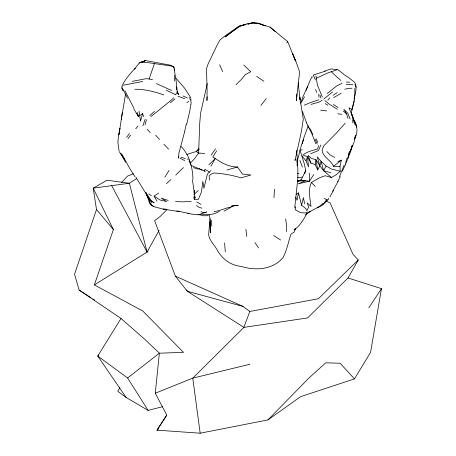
<?xml version="1.0" encoding="UTF-8"?>
<svg xmlns="http://www.w3.org/2000/svg" width="456" height="456" viewBox="0 0 456 456"><rect width="100%" height="100%" fill="white"/><g stroke="black" fill="none" stroke-linecap="round" stroke-linejoin="round"><path stroke-width="0.68" d="M298.161 82.724L300.145 99.932M297.112 165.676L297.312 158.83L296.617 150.229M286.362 231.5L286.619 225.697L285.655 219.017M273.976 197.63L274.501 189.183M207.206 96.877L206.927 100.594L207.121 90.579L206.488 68.828L208.039 64.091L216.925 45.532L219.94 40.048L224.933 35.995L238.693 26.311L246.001 24.293M296.873 93.896L296.343 100.639L299.62 71.923L295.511 60.232L292.689 53.865L295.528 61.047L287.662 41.553L270.037 27.109L257.611 23.29L252.407 22.8L247.996 24.02M295.135 159.241L295.032 160.512L301.376 131.493L303.274 119.25L299.763 97.117L300.025 99.898M155.279 393.22L192.78 378.138L243.892 327.374L307.583 317.94L348.013 277.978L381.45 288.631L370.574 352.357L354.443 378.89L300.572 396.686L267.934 419.93L200.167 433.2L156.995 430.156L166.725 415.034L155.279 393.22L159.361 353.195L145.253 339.737L121.028 318.476L79.133 290.073L74.55 274.233L96.501 209.526L93.206 188.174L107.017 180.228L129.367 183.244L136.481 178.655M352.283 108.232C354.506 101.882 355.024 95.025 354.791 88.333M118.999 134.554L122.271 112.803M308.085 125.571C306.529 131.727 303.263 137.507 302.317 143.908M352.374 110.17L352.91 105.541L354.147 100.867M190.636 104.538L189.895 110.58L186.698 124.283M121.319 119.751L121.495 118.406M121.678 117.055L125.582 93.999M210.13 218.806C209.298 223.999 209.23 229.271 208.614 234.487C209.241 240.147 213.892 244.353 216.668 249.056C221.616 258.489 230.24 265.409 241.15 266.389C255.514 270.858 272.534 269.844 282.948 257.731C286.921 250.361 288.277 241.965 290.991 234.11L294.114 232.132L295.573 228.581M119.05 134.514L119.244 133.175M119.438 131.835L119.922 128.489L118.537 135.529L117.887 142.369L119.062 150.942M303.582 139.73C300.293 146.724 299.335 154.35 297.073 161.663M315.159 164.491L315.957 159.674L311.568 158.466L308.113 155.359L310.941 163.123L315.159 164.491L317.747 169.957L319.833 165.756L321.081 161.304L317.233 156.835L319.833 165.756L323.578 170.715L331.432 177.492L336.18 174.808L340.267 171.217L339.971 166.554L341.31 160.13L337.924 161.606M194.079 193.201L194.57 190.517L194.022 192.067M296.349 194.296L298.503 192.854L297.05 200.207L295.602 197.186M207.292 83.522L200.589 113.128L199.734 123.069L198.622 153.045L194.102 159.184L190.46 163.071M346.668 158.426L345.203 165.186L347.848 158.585L349.444 151.495L347.797 158.471L350.499 151.951L352.112 145.618L350.487 150.782M184.657 131.431L186.31 123.986M354.375 140.773L355.612 135.25L354.534 138.481M184.674 131.613L178.798 153.547L178.638 158.124L178.507 156.493M331.432 177.492L325.231 175.737L319.793 177.618L311.357 182.503C307.965 189.918 310.029 198.668 311.003 206.477L307.281 202.943L308.621 207.263L306.842 210.661L305.742 208.512L301.536 205.223L303.394 197.63L304.631 203.889M354.016 99.157C355.252 93.765 357.458 87.791 354.785 82.479L348.948 77.794L343.989 74.624M139.918 115.476L142.591 113.504L140.528 121.176L139.034 111.19M145.048 124.807L146.439 119.7M132.2 81.367L146.222 78.666L149.095 79.008L154.424 63.595L170.47 65.881L173.195 66.713L174.089 67.693L174.403 70.423M204.225 171.456L204.812 169.393L208.067 171.063L209.236 172.294L207.925 173.348L207.047 175.492L203.946 188.254L202.823 181.374L201.478 191.947L198.326 199.483L194.296 199.249L193.657 196.929M304.688 173.776L305.737 170.407L304.272 163.732L299.94 149.95M318.641 145.567L317.558 149.021C312.616 150.457 306.951 151.626 303.001 154.983L307.464 156.773L310.941 163.123M176.5 92.665L175.794 94.842L166.24 90.151M142.876 125.89L145.139 119.272M306.079 90.362L310.131 80.313L312.064 76.694L312.52 77.184M94.346 284.914L113.379 229.585L93.206 188.174L129.367 183.244L147.071 252.048L94.346 284.914L142.808 311.032L183.5 352.363L159.361 353.195L127.617 377.99L97.721 356.05L121.028 318.476M354.34 141.44L350.362 151.426M306.027 160.865L307.464 156.773L308.575 166.987L306.027 160.865L301.997 155.923M325.801 201.096L330.024 202.766L352.995 254.254L358.251 260.023L318.396 298.737L249.774 311.488L243.892 327.374L187.348 291.287L175.36 276.142L154.612 220.687L159.953 216.668L166.947 209.663M343.984 165.351L339.486 176.683M328.679 198.337L328.16 199.648L322.882 204.254M122.122 85.996C125.89 77.075 133.654 70.697 139.268 63.008L145.646 60.568L171.918 65.482M354.472 139.257C357.92 133.403 357.726 126.432 354.306 120.652M320.847 144.985L318.55 150.486L310.53 153.797M342.445 171.239L345.027 165.334M297.238 181.687L301.08 180.2L305.737 170.407M338.164 181.197L332.709 191.189M333.564 190.237L329.865 197.026M307.612 86.509L302.579 97.63L300.812 103.255L304.545 96.763M337.714 181.67L340.307 176.552M323.578 170.715L326.125 166.064L321.081 161.304L323.578 170.715L330.851 172.733M111.623 185.501L147.071 252.048L159.064 230.434M210.889 166.32L215.295 158.483L212.855 157.012L216.651 150.85M348.013 277.978L358.251 260.023M119.917 387.663L117.751 391.282L126.147 397.467L148.114 410.389L162.478 406.723M194.296 199.249L195.082 197.938L192.352 179.47M164.89 177.127L169.096 170.43M313.785 174.511L309.436 181.214L298.224 183.876L305.286 180.764L309.436 181.214L309.641 173.12M286.795 42.887L287.662 41.553M166.708 415.319L156.995 430.156L158.357 429.757M368.847 307.823L381.45 288.631M211.242 155.131L215.506 148.77M128.005 138.624L130.638 135.175M260.912 105.433L266.19 98.65M135.717 128.877L137.986 125.97M295.231 228.456L293.989 230.046C299.837 226.176 303.343 219.632 306.842 213.716C311.904 209.834 318.436 208.158 322.928 203.376M126.574 137.279L129.515 133.619M198.941 148.194L196.297 151.489L186.874 154.436M324.119 198.4L327.094 199.756L322.62 205.075L317.558 207.805M345.226 123.131L336.425 133.055L323.583 146.057L322.073 150.098C322.848 157.388 330.896 159.976 333.541 166.28L339.971 166.554M209.236 172.294L210.82 170.51M327.784 100.155L329.859 97.909M121.319 182.788L127.52 176.101L133.374 173.742M173.662 97.789L171.992 99.573L150.868 116.599M147.071 252.048L148.052 251.028M267.934 419.93L308.906 378.064L325.761 362.805L340.119 363.255L354.443 378.89M324.678 202.207L327.094 199.756M305.491 214.85L307.435 212.906M236.06 84.685L241.332 79.441L245.396 74.59L250.732 71.717L243.812 65.048M208.916 164.793L215.295 158.483C221.833 163.191 229.243 166.976 237.485 166.97L242.455 174.021L250.92 175.041L240.962 177.863C232.212 175.127 223.104 173.616 213.967 172.961L210.541 174.545L209.161 175.856L209.538 180.217M183.432 167.58L175.725 175.064M174.984 98.952L170.413 102.805M134.474 69.158L135.432 68.263M166.451 183.648L170.818 179.675M193.828 194.547L198.263 190.517M149.807 115.556L154.413 111.452M327.317 93.469L336.346 86.167L342.023 83.283M98.781 355.161L97.721 356.05L126.147 397.467M158.631 193.008L154.094 196.114L156.989 201.187M332.532 91.975L323.692 99.094M333.541 166.28L341.31 160.13M322.158 100.217L319.217 102.053L311.055 104.378M231.22 32.387L225.178 36.93L239.531 26.254L232.321 31.561M199.226 149.557L196.297 151.489L198.542 153.233M333.758 97.601L341.208 93.206M333.074 95.315L337.161 92.659M186.892 102.589L188.835 101.329M309.367 211.812L308.45 212.405L310.399 211.424M208.483 215.021L207.406 215.716L203.632 215.773L198.029 214.246M322.312 96.986L317.444 85.095L316.27 78.221L328.73 72.544L336.967 69.888M224.13 211.117L233.592 205.764L238.294 205.24L230.981 206.283L232.942 205.89M219.376 211.208C213.972 215.044 206.893 215.181 200.617 213.91L206.642 211.983L204.174 212.849L200.959 211.744M307.412 211.897L305.178 213.032L300.607 212.633L295.357 209.874L294.947 205.764L297.825 178.41L297.853 168.127L296.907 159.634M304.329 105.182L310.376 102.606L318.887 99.773M297.745 181.431L298.999 180.929L305.286 180.764L301.08 180.2L297.694 180.439M313.625 74.898L325.282 71.199M139.268 63.008L145.646 60.568L140.391 62.415L147.031 62.449L154.424 63.595M324.535 71.13L331.096 68.93L337.993 69.779L343.75 74.157M226.985 170.002L237.485 166.97M248.189 24.025L252.943 22.811L258.9 23.245L265.181 25.878L260.131 24.157M245.47 24.715L238.961 26.374L246.12 24.071L252.943 22.811L252.407 22.8L254.505 23.062M123.376 85.175L142.688 81.476M344.759 89.251L348.526 88.333L352.06 88.259M249.882 364.258L192.78 378.138L200.167 433.2M302.214 177.042L299.41 177.692L297.323 177.572M214.086 211.664L219.171 210.581L228.576 207.469L230.132 207.828M247.893 23.912L251.438 23.239M191.144 201.307L182.85 201.86L175.531 201.569M346.104 84.457L352.824 84.292M146.005 192.706L148.97 201.17L150.845 204.858L153.951 206.688L163.134 209.093L165.785 209.105M176.814 210.871L189.086 213.516M201.073 214.804L195.926 214.69L187.769 213.505M297.597 173.616L298.891 173.65M134.828 89.268C144.791 89.045 154.521 91.684 163.858 94.933M346.161 82.08L349.735 82.222M204.71 153.472L198.622 153.045L198.924 153.41M255.901 23.239L257.993 23.501M337.742 113.783L341.726 114.291M320.642 110.13L326.741 110.916M179.356 211.652L163.134 209.093M301.011 149.807L302.356 149.995M149.095 79.008L152.526 79.692M187.177 159.001L188.488 159.275M249.774 311.488L243.025 306.426L187.348 291.287L186.806 289.982M201.928 208.158L198.987 207.337L196.49 205.462M185.221 158.545L181.043 157.269M340.267 171.217L331.746 169.159L326.125 166.064M205.36 171.302L190.904 165.38M168.235 200.452L161.162 198.126L166.731 201.58L159.936 199.967L154.094 196.114M354.848 84.383L355.606 84.645M193.441 167.614L198.166 169.279M182.93 95.948L187.439 97.989M184.686 98.713L177.914 96.148M184.691 160.603L179.938 158.175M156.397 83.585L171.519 90.442M175.36 276.142L243.025 306.426M200.948 204.356L196.804 201.991M172.231 66.023L173.229 66.496L174.089 67.693M198.993 168.657L202.036 170.202M334.55 157.383L330.15 154.966L326.849 151.517M153.951 206.688L151.837 205.439L150.514 202.92M337.258 109.235L328.97 103.968L324.889 100.554M325.265 103.62L327.824 105.256M79.133 290.073L91.029 297.762M92.813 298.919L94.597 300.071M333.319 104.43L338.113 107.542M273.594 235.427L280.674 240.073M256.625 76.38L263.904 81.231M148.633 193.8L151.341 195.772M300.515 179.721L301.08 180.2M270.037 27.109L275.321 31.703M331.324 71.843L340.837 80.478M343.168 110.888L346.64 114L347.962 118.406M311.357 182.503L315.216 186.39M163.829 144.164L168.583 149.129M155.604 135.193L159.566 139.536M147.14 129.179L150.235 132.611M175.873 78.09L184.651 88.236L190.836 97.795M96.501 209.526L113.379 229.585M181.038 146.461C189.531 155.108 192.523 167.101 192.974 178.917M151.5 202.601L135.911 177.219M254.944 242.615L258.632 247.95M124.288 159.207L119.272 151.666M146.758 193.999L151.671 201.261L154.191 202.772L149.705 200.036L148.639 197.893M135.01 176.797L130.627 169.974L121.758 153.877M308.735 127.406L311.95 133.91L315.797 143.725M319.833 165.756L315.957 159.674L317.747 169.957M127.617 377.99L148.114 410.389M133.819 108.938L136.526 113.407M346.64 114L343.915 109.326L347.882 113.327L350.105 119.084M127.549 98.251L122.977 89.342M136.515 113.219L138.481 116.85M120.789 153.421L125.617 162.416M306.358 122.647L309.573 128.957M133.95 108.311L124.967 90.698M150.845 204.858L149.089 201.244L150.087 203.65M137.313 114.359L137.843 115.493M177.492 92.323L178.587 94.666L177.105 91.331M189.04 160.797L190.648 164.439M317.199 144.033L315.028 138.977M148.639 198.599L149.665 200.971M310.279 128.809L312.822 134.697M219.672 64.712L222.653 71.672M352.135 115.294L356.689 127.059L354.819 121.929L355.606 123.941M306.529 122.755L302.482 111.583M352.995 117.414L351.377 113.105L354.734 124.368M316.31 138.92L317.724 142.443M315.387 79.908L313.369 75.126M294.838 206.642L295.317 207.902M194.455 196.24L195.082 197.938M299.9 160.341L302.368 167.118M137.273 112.438L138.801 116.656M319.93 95.099L320.995 98.103M145.903 192.398L147.795 197.858M122.003 86.748L121.9 86.458L122.031 88.504L123.006 90.385L122.06 87.968L122.647 90.014M315.649 89.467L316.686 92.557M142.591 113.504L143.6 116.548M351.724 114.103L353.012 118.161M298.503 192.854L301.536 205.223M189.639 97.407L190.272 100.018M174.146 68.77L176.198 81.362L176.66 89.872M210.472 222.346L209.389 215.027M177.184 91.867L177.43 93.474L176.814 86.891M315.94 75.856L316.27 78.221M245.887 229.311L246.781 236.482M355.737 85.147L355.993 87.409M211.288 220.345L211.858 226.136M318.704 94.147L318.995 97.293M352.602 119.586L352.876 122.864M224.608 242.945L225.281 251.9M190.842 98.884L191.138 104.39M174.591 75.36L174.671 80.929M351.684 109.115L351.622 114.376L348.948 107.81L351.684 109.115M210.125 221.804L210.341 232.828L210.125 221.804"/></g></svg>
